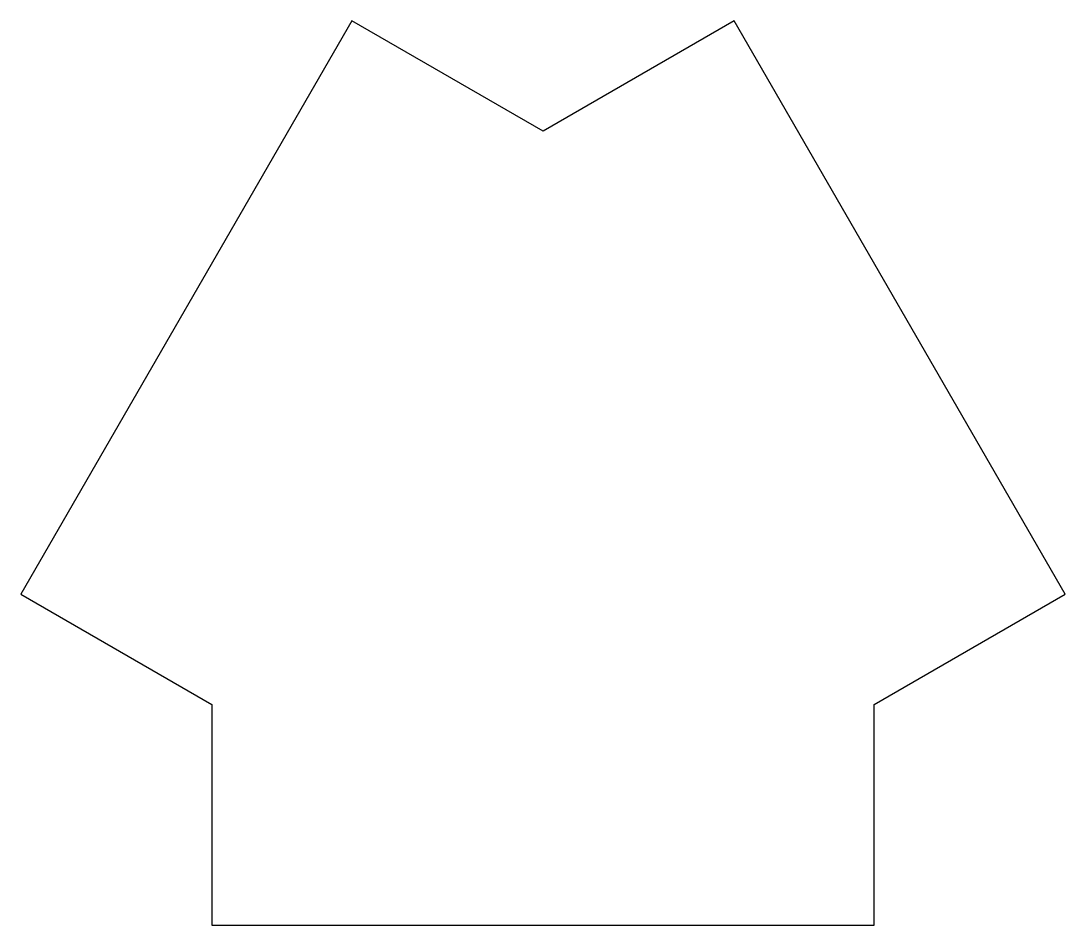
# Model space of a CAD drawing. Header units: metres. Extents: x -44 to 196, y -51 to 157.
import ezdxf

# ---------------------------------------------------------------- set-up
doc = ezdxf.new("R2010")
doc.units = ezdxf.units.M

msp = doc.modelspace()

# ---------------------------------------------------------------- linework, layer by layer
for p, q in [((32.2059, 157.382), (-43.9941, 25.4)), ((76.2, 131.982), (32.2059, 157.382)), ((120.194, 157.382), (76.2, 131.982)), ((196.394, 25.4), (120.194, 157.382)), ((-43.9941, 25.4), (0, 0)), ((152.4, 0), (196.394, 25.4)), ((0, 0), (0, -50.8)), ((152.4, -50.8), (152.4, 0)), ((0, -50.8), (152.4, -50.8))]:
    msp.add_line(p, q)

doc.saveas('drawing.dxf')
